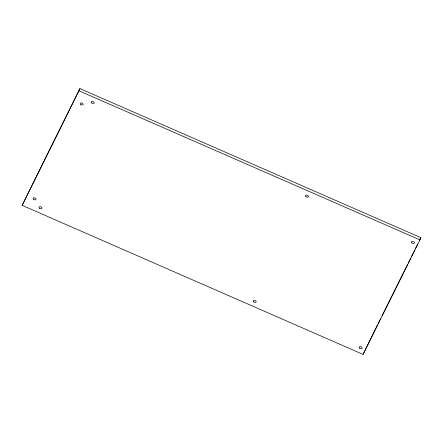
<?xml version="1.0" encoding="UTF-8"?>
<svg xmlns="http://www.w3.org/2000/svg" width="443" height="443" viewBox="0 0 443 443"><rect width="100%" height="100%" fill="white"/><g stroke="black" fill="none" stroke-linecap="round" stroke-linejoin="round"><path stroke-width="0.66" d="M22.15 205.342L79.945 88.594L420.85 237.658L419.958 239.89L363.055 354.406L22.15 205.342L79.945 88.594M363.055 354.406L377.48 324.94M378.1 323.7L380.559 318.75M382.099 315.654L407.626 264.277M408.241 263.037L410.7 258.086M411.314 256.851L414.698 250.04M415.312 248.8L417.777 243.849M419.311 240.754L420.85 237.658M79.048 90.826L419.958 239.89M411.868 242.902A1.545 0.969 21.8 0 0 414.36 243.08A1.545 0.969 21.8 0 0 412.616 241.402A1.545 0.969 21.8 0 0 411.868 242.902M91.679 102.898A1.545 0.969 21.8 0 0 94.171 103.069A1.545 0.969 21.8 0 0 92.426 101.392A1.545 0.969 21.8 0 0 91.679 102.898M80.62 104.393A1.545 0.969 21.8 0 0 83.112 104.57A1.545 0.969 21.8 0 0 81.368 102.892A1.545 0.969 21.8 0 0 80.62 104.393M305.925 196.576A1.545 0.969 21.8 0 0 308.417 196.753A1.545 0.969 21.8 0 0 306.672 195.075A1.545 0.969 21.8 0 0 305.925 196.576M39.377 208.155A1.545 0.969 21.8 0 0 41.869 208.332A1.545 0.969 21.8 0 0 40.125 206.654A1.545 0.969 21.8 0 0 39.377 208.155M33.491 199.245A1.545 0.969 21.8 0 0 35.983 199.422A1.545 0.969 21.8 0 0 34.238 197.744A1.545 0.969 21.8 0 0 33.491 199.245M359.566 348.165A1.545 0.969 21.8 0 0 362.058 348.336A1.545 0.969 21.8 0 0 360.314 346.659A1.545 0.969 21.8 0 0 359.566 348.165M253.623 301.838A1.545 0.969 21.8 0 0 256.115 302.015A1.545 0.969 21.8 0 0 254.371 300.337A1.545 0.969 21.8 0 0 253.623 301.838"/></g></svg>
